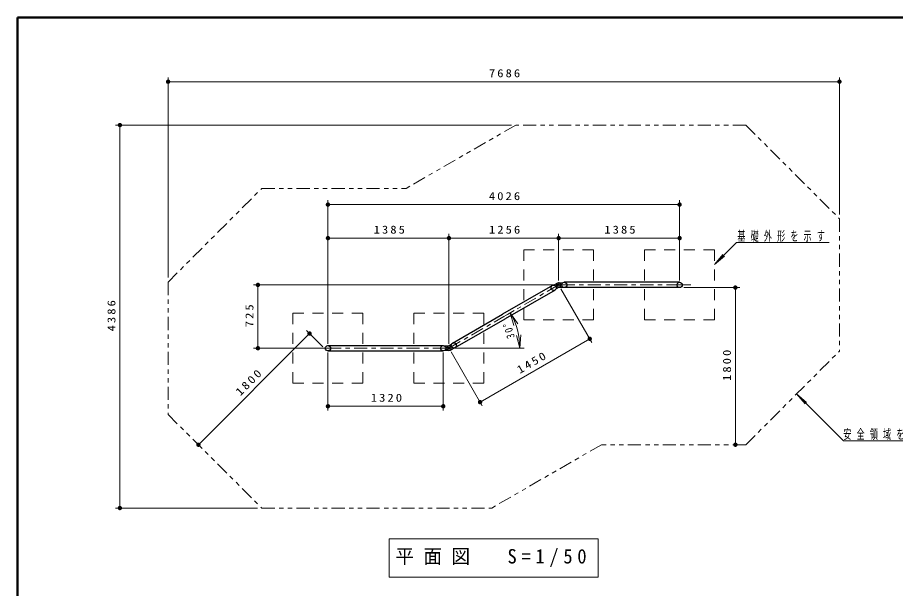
# Model space of a CAD drawing. Units: millimetres on the paper, scale 1:50. Extents: x -785 to -420, y 0 to 257.
# Drawn here: x -785 to -584, y 126.2 to 257 of the extents above; entities that cross this region are included whole.
import ezdxf

# ---------------------------------------------------------------- set-up
doc = ezdxf.new("R2010")
doc.units = ezdxf.units.MM
for name, pattern in [('USER1', [4.5, 2.5, -2]), ('USER2', [6, 3, -1, 1, -1]), ('USER3', [8, 3, -1, 1, -1, 1, -1])]:
    doc.linetypes.add(name, pattern=pattern)
doc.layers.add('LY_1', color=7, linetype='Continuous', lineweight=25)
doc.layers.add('LY_2', color=7, linetype='Continuous', lineweight=13)
doc.styles.add('ＭＳ ゴシック', font='')
doc.styles.get('ＭＳ ゴシック').set_extended_font_data('MS Gothic')

# ---------------------------------------------------------------- blocks, each defined once
blk = doc.blocks.new('filled_dot')
at = {"color": 0, "linetype": 'Continuous', "lineweight": -2, "const_width": 1.25}
blk.add_lwpolyline([(-0.625, 0, 1), (0.625, 0, 1)], format="xyb", close=True, dxfattribs=at)
blk = doc.blocks.new('open_arrow')
at = {"color": 0, "linetype": 'Continuous', "lineweight": -2}
blk.add_lwpolyline([(7.5, 1.25), (0, 0), (7.5, -1.25)], dxfattribs=at)

msp = doc.modelspace()

# ---------------------------------------------------------------- linework, layer by layer
at = {"layer": 'LY_1', "lineweight": 13}
for p, q in [((-750.541, 197.423), (-750.541, 243.305)), ((-596.816, 211.923), (-596.816, 243.305)), ((-750.541, 242.305), (-596.816, 242.305)), ((-671.929, 232.366), (-762.564, 232.366)), ((-761.564, 144.656), (-761.564, 232.366)), ((-713.936, 182.261), (-713.936, 215.159)), ((-633.421, 196.761), (-633.421, 215.159)), ((-713.936, 214.159), (-633.421, 214.159)), ((-686.236, 182.261), (-686.236, 207.474)), ((-661.121, 196.761), (-661.121, 207.474)), ((-713.936, 206.474), (-686.236, 206.474)), ((-686.236, 206.474), (-661.121, 206.474)), ((-661.121, 206.474), (-633.421, 206.474)), ((-620.363, 205.467), (-625.421, 200.409)), ((-620.363, 205.467), (-599.183, 205.467)), ((-625.421, 200.409), (-623.493, 202.707)), ((-625.421, 200.409), (-623.123, 202.337)), ((-662.121, 195.761), (-730.971, 195.761)), ((-729.971, 181.261), (-729.971, 195.761)), ((-632.421, 195.156), (-619.642, 195.156)), ((-620.642, 195.156), (-620.642, 159.156)), ((-660.621, 194.895), (-653.492, 182.547)), ((-672.812, 189.011), (-671.318, 189.874)), ((-715.071, 181.541), (-718.852, 185.322)), ((-743.601, 159.159), (-718.145, 184.615)), ((-653.992, 183.413), (-679.107, 168.913)), ((-714.936, 181.261), (-730.971, 181.261)), ((-685.236, 181.261), (-669.01, 181.261)), ((-713.936, 180.261), (-713.936, 166.973)), ((-687.536, 180.261), (-687.536, 166.973)), ((-685.736, 180.395), (-678.607, 168.047)), ((-606.63, 170.785), (-604.702, 168.486)), ((-606.63, 170.785), (-604.332, 168.856)), ((-595.923, 160.077), (-606.63, 170.785)), ((-687.536, 167.973), (-713.936, 167.973)), ((-595.923, 160.077), (-574.923, 160.077)), ((-730.098, 144.656), (-762.564, 144.656)), ((-699.883, 137.605), (-699.883, 128.805)), ((-652.083, 137.605), (-699.883, 137.605)), ((-652.083, 128.805), (-652.083, 137.605)), ((-699.883, 128.805), (-652.083, 128.805))]:
    msp.add_line(p, q, dxfattribs=at)
at = {"layer": 'LY_1', "linetype": 'USER3', "lineweight": 13}
for p, q in [((-670.929, 232.366), (-696.044, 217.866)), ((-618.259, 232.366), (-670.929, 232.366)), ((-618.259, 232.366), (-596.816, 210.923)), ((-750.541, 196.423), (-729.098, 217.866)), ((-729.098, 217.866), (-696.044, 217.866)), ((-596.816, 210.923), (-596.816, 180.599)), ((-750.541, 196.423), (-750.541, 166.099)), ((-618.259, 159.156), (-596.816, 180.599)), ((-750.541, 166.099), (-729.098, 144.656)), ((-651.313, 159.156), (-676.428, 144.656)), ((-618.259, 159.156), (-651.313, 159.156)), ((-729.098, 144.656), (-676.428, 144.656))]:
    msp.add_line(p, q, dxfattribs=at)
at = {"layer": 'LY_1', "linetype": 'USER1', "lineweight": 13}
for p, q in [((-653.121, 203.761), (-669.121, 203.761)), ((-669.121, 203.761), (-669.121, 187.761)), ((-653.121, 187.761), (-653.121, 203.761)), ((-625.421, 203.761), (-641.421, 203.761)), ((-641.421, 203.761), (-641.421, 187.761)), ((-625.421, 187.761), (-625.421, 203.761)), ((-705.936, 189.261), (-721.936, 189.261)), ((-721.936, 189.261), (-721.936, 173.261)), ((-705.936, 173.261), (-705.936, 189.261)), ((-678.236, 189.261), (-694.236, 189.261)), ((-694.236, 189.261), (-694.236, 173.261)), ((-678.236, 173.261), (-678.236, 189.261)), ((-669.121, 187.761), (-653.121, 187.761)), ((-641.421, 187.761), (-625.421, 187.761)), ((-721.936, 173.261), (-705.936, 173.261)), ((-694.236, 173.261), (-678.236, 173.261))]:
    msp.add_line(p, q, dxfattribs=at)
at = {"layer": 'LY_1'}
for p, q in [((-662.549, 195.635), (-673.981, 189.035)), ((-661.371, 196.194), (-662.202, 195.715)), ((-660.871, 195.328), (-661.702, 194.848)), ((-661.121, 196.261), (-660.162, 196.261)), ((-661.121, 195.261), (-660.162, 195.261)), ((-633.421, 196.366), (-659.821, 196.366)), ((-633.421, 195.156), (-659.821, 195.156)), ((-661.944, 194.587), (-673.376, 187.987)), ((-685.412, 182.435), (-673.981, 189.035)), ((-684.807, 181.387), (-673.376, 187.987)), ((-713.936, 181.866), (-687.536, 181.866)), ((-686.236, 181.761), (-687.195, 181.761)), ((-686.486, 181.694), (-685.655, 182.174)), ((-685.986, 180.828), (-685.155, 181.308)), ((-713.936, 180.656), (-687.536, 180.656)), ((-686.236, 180.761), (-687.195, 180.761))]:
    msp.add_line(p, q, dxfattribs=at)
at = {"layer": 'LY_1', "linetype": 'USER2', "lineweight": 13}
for p, q in [((-661.121, 195.761), (-673.678, 188.511)), ((-633.421, 195.761), (-661.121, 195.761)), ((-633.421, 195.761), (-630.821, 195.761)), ((-686.236, 181.261), (-673.678, 188.511)), ((-713.936, 181.261), (-716.536, 181.261)), ((-713.936, 181.261), (-686.236, 181.261))]:
    msp.add_line(p, q, dxfattribs=at)
at = {"layer": 'LY_1'}
for centre, radius in [((-662.247, 195.111), 0.605), ((-661.121, 195.761), 0.2), ((-659.821, 195.761), 0.605), ((-633.421, 195.761), 0.605), ((-713.936, 181.261), 0.605), ((-687.536, 181.261), 0.605), ((-686.236, 181.261), 0.2), ((-685.11, 181.911), 0.605)]:
    msp.add_circle(centre, radius, dxfattribs=at)
at = {"layer": 'LY_1', "linetype": 'USER1', "lineweight": 13}
for centre, start, end in [((-661.121, 195.761), 90, 270), ((-686.236, 181.261), 270, 90)]:
    msp.add_arc(centre, 0.5, start, end, dxfattribs=at)
at = {"layer": 'LY_1'}
for centre, start, end in [((-661.121, 195.761), 300, 120), ((-686.236, 181.261), 120, 300)]:
    msp.add_arc(centre, 0.5, start, end, dxfattribs=at)
at = {"layer": 'LY_1', "lineweight": 13}
msp.add_arc((-686.236, 181.261), 16.226, 0, 30, dxfattribs=at)
at = {"layer": 'LY_2', "lineweight": 50}
for p, q in [((-785, 257), (-785, 0)), ((-420, 257), (-785, 257))]:
    msp.add_line(p, q, dxfattribs=at)

# ---------------------------------------------------------------- block references
at = {"layer": 'LY_1', "lineweight": 13, "xscale": 0.4, "yscale": 0.4}
for p in [(-750.541, 242.305), (-713.936, 214.159), (-713.936, 206.474), (-686.236, 206.474), (-661.121, 206.474), (-713.936, 167.973)]:
    msp.add_blockref('filled_dot', p, dxfattribs=at)
for name, p, rotation in [('filled_dot', (-596.816, 242.305), 180), ('filled_dot', (-761.564, 232.366), 270), ('filled_dot', (-633.421, 214.159), 180), ('filled_dot', (-686.236, 206.474), 180), ('filled_dot', (-661.121, 206.474), 180), ('filled_dot', (-633.421, 206.474), 180), ('filled_dot', (-729.971, 195.761), 270), ('filled_dot', (-620.642, 195.156), 270), ('open_arrow', (-672.184, 189.374), 294.7), ('filled_dot', (-718.145, 184.615), 225), ('open_arrow', (-670.01, 181.261), 95.3), ('filled_dot', (-653.992, 183.413), 210), ('filled_dot', (-729.971, 181.261), 90), ('filled_dot', (-679.107, 168.913), 30), ('filled_dot', (-687.536, 167.973), 180), ('filled_dot', (-743.601, 159.159), 45), ('filled_dot', (-620.642, 159.156), 90), ('filled_dot', (-761.564, 144.656), 90)]:
    msp.add_blockref(name, p, dxfattribs=dict(at, rotation=rotation))

# ---------------------------------------------------------------- texts
at = {"layer": 'LY_1', "style": 'ＭＳ ゴシック'}
for s, insert, char_height, attachment_point in [('\\T1.33;\\W1.15;7686', (-673.262, 243.305), 1.833, 8), ('\\T1.33;\\W1.15;4026', (-673.269, 215.159), 1.833, 8), ('\\T1.33;\\W1.15;1385', (-699.658, 207.474), 1.833, 8), ('\\T1.33;\\W1.15;1256', (-673.251, 207.474), 1.833, 8), ('\\T1.33;\\W1.15;1385', (-646.843, 207.474), 1.833, 8), ('\\T1.64;\\W0.6;基礎外形を示す', (-620.183, 205.617), 2.199, 7), ('\\T1.33;\\W1.15;1320', (-700.313, 168.973), 1.833, 8), ('\\T1.64;\\W0.6;安全領域を示す', (-595.923, 160.227), 2.199, 7), ('\\T1.5;\\W0.95;平面図\u3000S=1/50', (-698.483, 133.205), 3.299, 4)]:
    msp.add_mtext(s, dxfattribs=dict(at, insert=insert, char_height=char_height, attachment_point=attachment_point))
at = {"layer": 'LY_1', "char_height": 1.833, "attachment_point": 8, "style": 'ＭＳ ゴシック'}
for s, insert, rotation in [('\\T1.33;\\W1.15;4386', (-762.564, 188.928), 90), ('\\T1.33;\\W1.15;725', (-730.971, 188.928), 90), ('\\T1.33;\\W0.85;30°', (-671.651, 185.632), 106.683), ('\\T1.33;\\W1.15;1450', (-666.683, 177.241), 30), ('\\T1.33;\\W1.15;1800', (-621.642, 177.577), 90), ('\\T1.33;\\W1.15;1800', (-731.283, 172.892), 45)]:
    msp.add_mtext(s, dxfattribs=dict(at, insert=insert, rotation=rotation))

doc.saveas('drawing.dxf')
